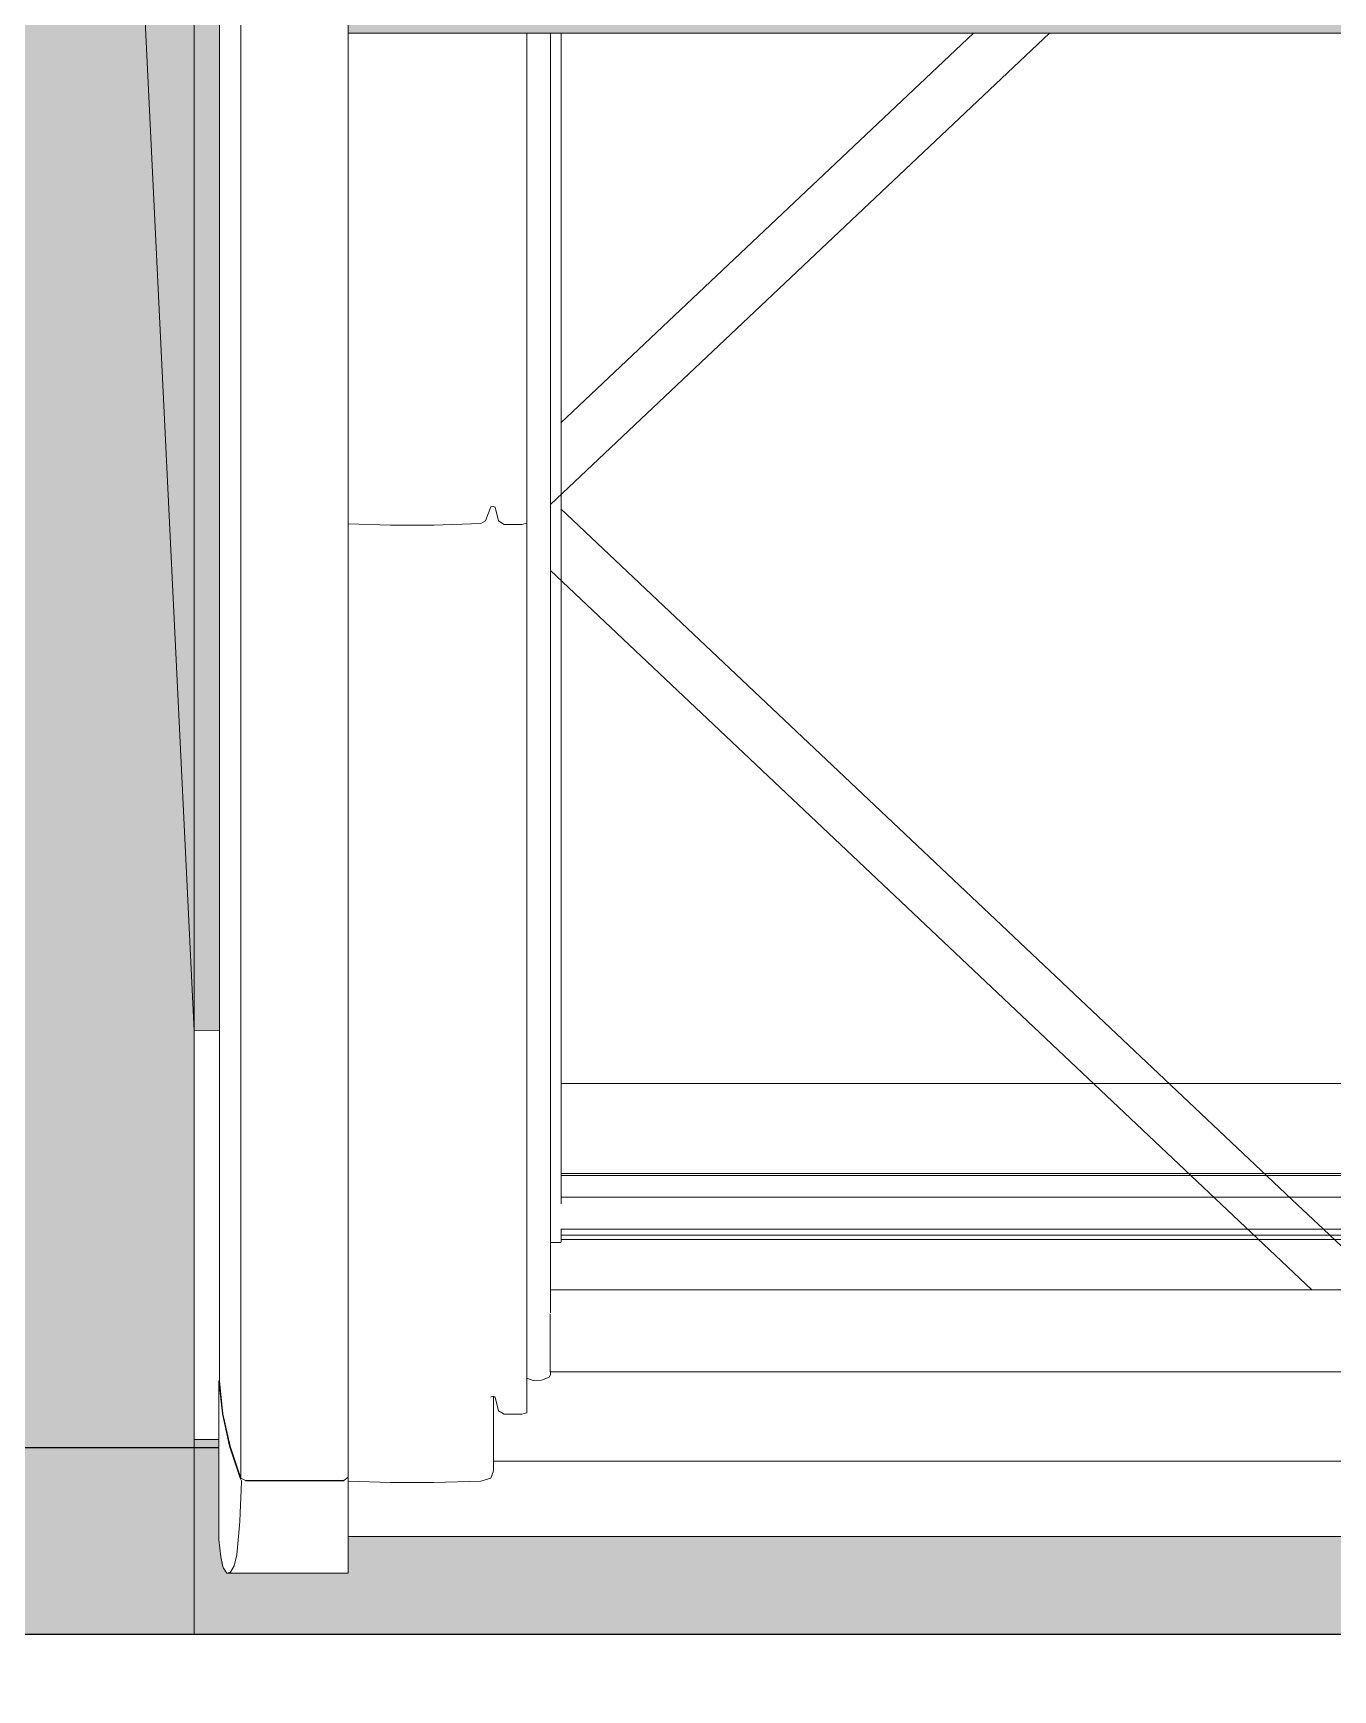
# Model space of a CAD drawing. Header units: metres. Extents: x -208 to 1512, y -277 to 123.
# Drawn here: x 826.214 to 826.701, y -15.091 to -14.47 of the extents above; entities that cross this region are included whole.
import ezdxf

# ---------------------------------------------------------------- set-up
doc = ezdxf.new("R2010")
doc.units = ezdxf.units.M
doc.header["$MEASUREMENT"] = 0
doc.linetypes.add('Baufluchtlinie', pattern=[2.6, 1.6, -1])
doc.linetypes.add('Wipeout_Contour', pattern=[1, 0, -1])
for name, color, linetype in [('325 Dachfenster', 7, 'Continuous'), ('330 Dachaufbau', 7, 'Continuous'), ('918 Lageplan Beschriftung.x', 7, 'Continuous'), ('Neubau_840 Baulinien', 7, 'Continuous')]:
    doc.layers.add(name, color=color, linetype=linetype)

# ---------------------------------------------------------------- blocks, each defined once
blk = doc.blocks.new('Dachfläche_65_5', base_point=(831.51728, -10.4))
at = {"layer": '330 Dachaufbau', "linetype": 'Continuous', "lineweight": 0, "true_color": 0x000000}
h = blk.add_hatch(color=18, dxfattribs=at)
h.paths.add_polyline_path([(831.51728, -13.58499), (828.57228, -13.58499), (828.57228, -11.155), (831.51728, -11.155), (831.51728, -10.4), (825.29541, -10.4), (825.31254, -15.07), (826.27442, -15.07), (826.27442, -14.22801), (828.02442, -14.22801), (828.02442, -15.07), (828.70279, -15.07), (828.70279, -14.22801), (830.45279, -14.22801), (830.45279, -15.07), (831.51728, -15.07)])
h.paths.add_polyline_path([(826.32035, -12.8025), (826.32035, -11.20127), (828.02035, -11.20127), (828.02035, -12.8025)], flags=0)
at = {"layer": '330 Dachaufbau', "color": 7, "linetype": 'Continuous', "lineweight": 18, "flags": 128}
for points in [[(826.27442, -14.22801), (826.27442, -15.07)], [(826.27442, -15.07), (825.31254, -15.07)]]:
    blk.add_lwpolyline(points, dxfattribs=at)
blk = doc.blocks.new('VELUX SlopeRoofBundle[44]_5', base_point=(825.25728, 0))
at = {"color": 254, "linetype": 'Wipeout_Contour', "lineweight": 0, "ltscale": 4131.718132}
blk.add_wipeout([(826.28392, -14.40484), (826.28392, -14.97514), (826.28522, -14.98739), (826.28522, -14.4161), (826.28502, -14.4152)], dxfattribs=at).dxf.layer = '325 Dachfenster'
at = {"color": 254, "linetype": 'Wipeout_Contour', "lineweight": 0, "ltscale": 3305.874449}
blk.add_wipeout([(826.34812, -14.46976), (826.33222, -14.46976), (826.33222, -14.65366), (826.34812, -14.65417)], dxfattribs=at).dxf.layer = '325 Dachfenster'
at = {"color": 254, "linetype": 'Wipeout_Contour', "lineweight": 0, "ltscale": 3306.052019}
blk.add_wipeout([(826.38372, -14.46976), (826.38372, -14.65254), (826.38572, -14.64738), (826.38572, -14.46976)], dxfattribs=at).dxf.layer = '325 Dachfenster'
at = {"color": 254, "linetype": 'Wipeout_Contour', "lineweight": 0, "ltscale": 3307.384834}
blk.add_wipeout([(826.33222, -15.02858), (826.33222, -15.03311), (827.08662, -15.03311), (827.08662, -15.02858)], dxfattribs=at).dxf.layer = '325 Dachfenster'
at = {"color": 254, "linetype": 'Wipeout_Contour', "lineweight": 0, "ltscale": 4131.650168}
blk.add_wipeout([(826.28522, -14.4161), (826.28522, -14.98739), (826.28792, -14.99956), (826.28792, -14.42797), (826.28772, -14.42737)], dxfattribs=at).dxf.layer = '325 Dachfenster'
at = {"color": 254, "linetype": 'Wipeout_Contour', "lineweight": 0, "ltscale": 3305.938699}
blk.add_wipeout([(826.34812, -14.46976), (826.34812, -14.65417), (826.36432, -14.65417), (826.36432, -14.46976)], dxfattribs=at).dxf.layer = '325 Dachfenster'
at = {"color": 254, "linetype": 'Wipeout_Contour', "lineweight": 0, "ltscale": 3306.058017}
blk.add_wipeout([(826.38572, -14.64738), (826.38652, -14.64717), (826.38652, -14.46976), (826.38572, -14.46976)], dxfattribs=at).dxf.layer = '325 Dachfenster'
at = {"color": 254, "linetype": 'Wipeout_Contour', "lineweight": 0, "ltscale": 3307.385008}
blk.add_wipeout([(826.33222, -15.03311), (826.33222, -15.03339), (827.08662, -15.03339), (827.08662, -15.03311)], dxfattribs=at).dxf.layer = '325 Dachfenster'
at = {"color": 254, "linetype": 'Wipeout_Contour', "lineweight": 0, "ltscale": 4131.64456}
blk.add_wipeout([(826.28792, -14.42797), (826.28792, -14.99956), (826.29192, -15.01151), (826.29192, -14.43984), (826.29172, -14.43932)], dxfattribs=at).dxf.layer = '325 Dachfenster'
at = {"color": 254, "linetype": 'Wipeout_Contour', "lineweight": 0, "ltscale": 3306.061207}
blk.add_wipeout([(826.38652, -14.64717), (826.38732, -14.64745), (826.38732, -14.46976), (826.38652, -14.46976)], dxfattribs=at).dxf.layer = '325 Dachfenster'
at = {"color": 254, "linetype": 'Wipeout_Contour', "lineweight": 0, "ltscale": 4957.550307}
blk.add_wipeout([(826.27442, -14.84385), (826.27442, -14.99705), (826.28372, -14.99705), (826.28372, -14.97514), (826.28392, -14.975), (826.28392, -14.84385)], dxfattribs=at).dxf.layer = '325 Dachfenster'
at = {"layer": '325 Dachfenster', "linetype": 'Continuous', "lineweight": 0, "flags": 128}
blk.add_lwpolyline([(826.27442, -14.84385), (826.27442, -14.99705)], dxfattribs=at)
at = {"color": 254, "linetype": 'Wipeout_Contour', "lineweight": 0, "ltscale": 4959.19168}
blk.add_wipeout([(826.29192, -14.43984), (826.29192, -15.01151), (826.29372, -15.01247), (826.29372, -14.44058), (826.29226, -14.44058), (826.29217, -14.4405)], dxfattribs=at).dxf.layer = '325 Dachfenster'
at = {"color": 254, "linetype": 'Wipeout_Contour', "lineweight": 0, "ltscale": 3306.044938}
blk.add_wipeout([(826.38192, -14.46976), (826.38192, -14.6536), (826.38372, -14.65254), (826.38372, -14.46976)], dxfattribs=at).dxf.layer = '325 Dachfenster'
at = {"color": 254, "linetype": 'Wipeout_Contour', "lineweight": 0, "ltscale": 3306.06502}
blk.add_wipeout([(826.38732, -14.46976), (826.38732, -14.64745), (826.38862, -14.65261), (826.38862, -14.46976)], dxfattribs=at).dxf.layer = '325 Dachfenster'
at = {"color": 254, "linetype": 'Wipeout_Contour', "lineweight": 0, "ltscale": 4958.782887}
blk.add_wipeout([(826.28502, -14.98739), (826.28502, -15.04422), (826.28542, -15.04534), (826.28672, -15.04719), (826.28772, -15.04689), (826.28772, -14.99956)], dxfattribs=at).dxf.layer = '325 Dachfenster'
at = {"color": 254, "linetype": 'Wipeout_Contour', "lineweight": 0, "ltscale": 3305.774177}
blk.add_wipeout([(826.29372, -14.44058), (826.29372, -15.01247), (826.33052, -15.01247), (826.33052, -14.44058)], dxfattribs=at).dxf.layer = '325 Dachfenster'
at = {"color": 254, "linetype": 'Wipeout_Contour', "lineweight": 0, "ltscale": 3306.006222}
blk.add_wipeout([(826.36432, -14.46976), (826.36432, -14.65417), (826.38192, -14.6536), (826.38192, -14.46976)], dxfattribs=at).dxf.layer = '325 Dachfenster'
at = {"color": 254, "linetype": 'Wipeout_Contour', "lineweight": 0, "ltscale": 3306.072323}
blk.add_wipeout([(826.38862, -14.46976), (826.38862, -14.65261), (826.39072, -14.65389), (826.39072, -14.46976)], dxfattribs=at).dxf.layer = '325 Dachfenster'
at = {"color": 254, "linetype": 'Wipeout_Contour', "lineweight": 0, "ltscale": 4132.023352}
blk.add_wipeout([(826.28372, -15.03456), (826.28449, -15.04105), (826.28502, -15.04422), (826.28502, -14.98739), (826.28372, -14.97514)], dxfattribs=at).dxf.layer = '325 Dachfenster'
at = {"color": 254, "linetype": 'Wipeout_Contour', "lineweight": 0, "ltscale": 3305.851105}
blk.add_wipeout([(826.33052, -14.44058), (826.33052, -15.01247), (826.33222, -15.01121), (826.33222, -14.44058)], dxfattribs=at).dxf.layer = '325 Dachfenster'
at = {"color": 254, "linetype": 'Wipeout_Contour', "lineweight": 0, "ltscale": 3306.089865}
blk.add_wipeout([(826.39072, -14.65389), (826.39732, -14.65389), (826.39732, -14.46976), (826.39072, -14.46976)], dxfattribs=at).dxf.layer = '325 Dachfenster'
at = {"color": 254, "linetype": 'Wipeout_Contour', "lineweight": 0, "ltscale": 3306.063469}
blk.add_wipeout([(826.38192, -14.6536), (826.38192, -14.98732), (826.38372, -14.98626), (826.38372, -14.65254)], dxfattribs=at).dxf.layer = '325 Dachfenster'
at = {"color": 254, "linetype": 'Wipeout_Contour', "lineweight": 0, "ltscale": 6611.298306}
blk.add_wipeout([(826.28772, -14.99956), (826.28772, -15.04689), (826.28802, -15.04683), (826.28943, -15.04449), (826.29039, -15.04027), (826.2916, -15.02775), (826.29172, -15.02455), (826.29172, -15.01151)], dxfattribs=at).dxf.layer = '325 Dachfenster'
at = {"color": 254, "linetype": 'Wipeout_Contour', "lineweight": 0, "ltscale": 3306.106804}
blk.add_wipeout([(826.39732, -14.46976), (826.39732, -14.65389), (826.39922, -14.65339), (826.39922, -14.46976)], dxfattribs=at).dxf.layer = '325 Dachfenster'
at = {"color": 254, "linetype": 'Wipeout_Contour', "lineweight": 0, "ltscale": 3306.07083}
blk.add_wipeout([(826.38572, -14.64738), (826.38372, -14.65254), (826.38372, -14.98626), (826.38572, -14.9811)], dxfattribs=at).dxf.layer = '325 Dachfenster'
at = {"color": 254, "linetype": 'Wipeout_Contour', "lineweight": 0, "ltscale": 3305.892959}
blk.add_wipeout([(826.33222, -14.65366), (826.33222, -14.98738), (826.34812, -14.98789), (826.34812, -14.65417)], dxfattribs=at).dxf.layer = '325 Dachfenster'
at = {"color": 254, "linetype": 'Wipeout_Contour', "lineweight": 0, "ltscale": 13229.504001}
blk.add_wipeout([(826.33222, -15.01269), (826.33222, -15.02356), (827.08662, -15.02356), (827.08662, -15.01269), (827.07072, -15.0132), (827.05452, -15.0132), (827.03692, -15.01264), (827.03312, -15.01158), (827.03212, -15.00882), (827.03212, -15.00525), (826.38672, -15.00525), (826.38672, -15.00882), (826.38572, -15.01158), (826.38192, -15.01264), (826.36432, -15.0132), (826.34812, -15.0132)], dxfattribs=at).dxf.layer = '325 Dachfenster'
at = {"color": 254, "linetype": 'Wipeout_Contour', "lineweight": 0, "ltscale": 3305.866123}
blk.add_wipeout([(826.29172, -15.01151), (826.29172, -15.02455), (826.29223, -15.01304), (826.29214, -15.01262)], dxfattribs=at).dxf.layer = '325 Dachfenster'
at = {"color": 254, "linetype": 'Wipeout_Contour', "lineweight": 0, "ltscale": 4132.655968}
blk.add_wipeout([(826.28672, -15.04719), (826.33222, -15.04719), (826.33222, -15.04683), (826.28802, -15.04683), (826.28772, -15.04689)], dxfattribs=at).dxf.layer = '325 Dachfenster'
at = {"color": 254, "linetype": 'Wipeout_Contour', "lineweight": 0, "ltscale": 3306.13797}
blk.add_wipeout([(826.40472, -14.46976), (826.40162, -14.46976), (826.40162, -14.97491), (826.40472, -14.97484)], dxfattribs=at).dxf.layer = '325 Dachfenster'
at = {"color": 254, "linetype": 'Wipeout_Contour', "lineweight": 0, "ltscale": 3306.083875}
blk.add_wipeout([(826.38732, -14.98114), (826.38862, -14.9863), (826.38862, -14.65261), (826.38732, -14.64745)], dxfattribs=at).dxf.layer = '325 Dachfenster'
at = {"color": 254, "linetype": 'Wipeout_Contour', "lineweight": 0, "ltscale": 3305.957169}
blk.add_wipeout([(826.34812, -14.65417), (826.34812, -14.98789), (826.36432, -14.98789), (826.36432, -14.65417)], dxfattribs=at).dxf.layer = '325 Dachfenster'
at = {"color": 254, "linetype": 'Wipeout_Contour', "lineweight": 0, "ltscale": 3307.384463}
blk.add_wipeout([(826.33222, -15.02689), (827.08662, -15.02689), (827.08662, -15.02462), (826.33222, -15.02462)], dxfattribs=at).dxf.layer = '325 Dachfenster'
at = {"color": 254, "linetype": 'Wipeout_Contour', "lineweight": 0, "ltscale": 3305.758526}
blk.add_wipeout([(826.28802, -15.04683), (826.33222, -15.04683), (826.33222, -15.04449), (826.28943, -15.04449)], dxfattribs=at).dxf.layer = '325 Dachfenster'
at = {"color": 254, "linetype": 'Wipeout_Contour', "lineweight": 0, "ltscale": 3306.14971}
blk.add_wipeout([(826.40472, -14.46976), (826.40472, -14.97484), (826.40752, -14.97371), (826.40752, -14.46976)], dxfattribs=at).dxf.layer = '325 Dachfenster'
at = {"color": 254, "linetype": 'Wipeout_Contour', "lineweight": 0, "ltscale": 3306.024736}
blk.add_wipeout([(826.36432, -14.65417), (826.36432, -14.98789), (826.38192, -14.98732), (826.38192, -14.6536)], dxfattribs=at).dxf.layer = '325 Dachfenster'
at = {"color": 254, "linetype": 'Wipeout_Contour', "lineweight": 0, "ltscale": 3306.090913}
blk.add_wipeout([(826.38862, -14.9863), (826.39072, -14.98757), (826.39072, -14.65389), (826.38862, -14.65261)], dxfattribs=at).dxf.layer = '325 Dachfenster'
at = {"color": 254, "linetype": 'Wipeout_Contour', "lineweight": 0, "ltscale": 3305.905818}
blk.add_wipeout([(826.33222, -14.98738), (826.33222, -15.01269), (826.34812, -15.0132), (826.34812, -14.98789)], dxfattribs=at).dxf.layer = '325 Dachfenster'
at = {"color": 254, "linetype": 'Wipeout_Contour', "lineweight": 0, "ltscale": 3307.384607}
blk.add_wipeout([(826.33222, -15.02689), (826.33222, -15.02858), (827.08662, -15.02858), (827.08662, -15.02689)], dxfattribs=at).dxf.layer = '325 Dachfenster'
at = {"color": 254, "linetype": 'Wipeout_Contour', "lineweight": 0, "ltscale": 3305.769994}
blk.add_wipeout([(826.28943, -15.04449), (826.33222, -15.04449), (826.33222, -15.04027), (826.29039, -15.04027)], dxfattribs=at).dxf.layer = '325 Dachfenster'
at = {"layer": '325 Dachfenster', "linetype": 'Continuous', "lineweight": 0, "flags": 128}
for points in [[(826.38192, -14.6536), (826.36432, -14.65417), (826.34812, -14.65417), (826.33222, -14.65366)], [(826.28672, -15.04719), (826.33222, -15.04719)]]:
    blk.add_lwpolyline(points, dxfattribs=at)
at = {"color": 254, "linetype": 'Wipeout_Contour', "lineweight": 0, "ltscale": 3306.126852}
blk.add_wipeout([(826.39922, -14.46976), (826.39922, -14.97409), (826.40162, -14.97491), (826.40162, -14.46976)], dxfattribs=at).dxf.layer = '325 Dachfenster'
at = {"color": 254, "linetype": 'Wipeout_Contour', "lineweight": 0, "ltscale": 6610.765021}
blk.add_wipeout([(826.40752, -14.97371), (826.40802, -14.97286), (826.40802, -14.97173), (826.40792, -14.97173), (826.40792, -14.94988), (826.40802, -14.94961), (826.40802, -14.46976), (826.40752, -14.46976)], dxfattribs=at).dxf.layer = '325 Dachfenster'
at = {"color": 254, "linetype": 'Wipeout_Contour', "lineweight": 0, "ltscale": 4959.887849}
blk.add_wipeout([(826.38572, -14.64738), (826.38572, -14.9811), (826.38582, -14.98107), (826.38582, -14.98104), (826.38652, -14.98085), (826.38652, -14.64717)], dxfattribs=at).dxf.layer = '325 Dachfenster'
at = {"color": 254, "linetype": 'Wipeout_Contour', "lineweight": 0, "ltscale": 11573.188742}
blk.add_wipeout([(826.28372, -14.97514), (826.28502, -14.98739), (826.28772, -14.99956), (826.29172, -15.01151), (826.29214, -15.01262), (826.33222, -15.01262), (826.33222, -15.01121), (826.33052, -15.01247), (826.29372, -15.01247), (826.29192, -15.01151), (826.28792, -14.99956), (826.28522, -14.98739), (826.28392, -14.97514), (826.28392, -14.975)], dxfattribs=at).dxf.layer = '325 Dachfenster'
at = {"color": 254, "linetype": 'Wipeout_Contour', "lineweight": 0, "ltscale": 3305.97005}
blk.add_wipeout([(826.36432, -14.98789), (826.34812, -14.98789), (826.34812, -15.0132), (826.36432, -15.0132)], dxfattribs=at).dxf.layer = '325 Dachfenster'
at = {"color": 254, "linetype": 'Wipeout_Contour', "lineweight": 0, "ltscale": 3305.765138}
blk.add_wipeout([(826.29039, -15.04027), (826.33222, -15.04027), (826.33222, -15.02775), (826.2916, -15.02775)], dxfattribs=at).dxf.layer = '325 Dachfenster'
at = {"color": 254, "linetype": 'Wipeout_Contour', "lineweight": 0, "ltscale": 3307.384343}
blk.add_wipeout([(826.33222, -15.02356), (826.33222, -15.02462), (827.08662, -15.02462), (827.08662, -15.02356)], dxfattribs=at).dxf.layer = '325 Dachfenster'
at = {"layer": '325 Dachfenster', "linetype": 'Continuous', "lineweight": 0, "flags": 128}
for points in [[(826.28392, -14.97514), (826.28392, -14.40484)], [(826.28372, -14.97514), (826.28392, -14.975)], [(826.28372, -15.03456), (826.28372, -14.97514)], [(826.28372, -14.99705), (826.27442, -14.99705)], [(826.33222, -15.03339), (827.08662, -15.03339)]]:
    blk.add_lwpolyline(points, dxfattribs=at)
at = {"color": 254, "linetype": 'Wipeout_Contour', "lineweight": 0, "ltscale": 2480.285809}
blk.add_wipeout([(826.40802, -14.46976), (826.40802, -14.6465), (826.59516, -14.46976)], dxfattribs=at).dxf.layer = '325 Dachfenster'
at = {"color": 254, "linetype": 'Wipeout_Contour', "lineweight": 0, "ltscale": 3306.079448}
blk.add_wipeout([(826.38652, -14.64717), (826.38652, -14.98085), (826.38732, -14.98114), (826.38732, -14.64745)], dxfattribs=at).dxf.layer = '325 Dachfenster'
at = {"color": 254, "linetype": 'Wipeout_Contour', "lineweight": 0, "ltscale": 3306.108394}
blk.add_wipeout([(826.39072, -14.98757), (826.39732, -14.98757), (826.39732, -14.65389), (826.39072, -14.65389)], dxfattribs=at).dxf.layer = '325 Dachfenster'
at = {"color": 254, "linetype": 'Wipeout_Contour', "lineweight": 0, "ltscale": 2480.419125}
blk.add_wipeout([(826.40802, -14.67124), (826.40802, -14.9409), (826.69355, -14.9409)], dxfattribs=at).dxf.layer = '325 Dachfenster'
at = {"color": 254, "linetype": 'Wipeout_Contour', "lineweight": 0, "ltscale": 3307.379263}
blk.add_wipeout([(826.40792, -14.95158), (826.40792, -14.9566), (827.01092, -14.9566), (827.01092, -14.95158)], dxfattribs=at).dxf.layer = '325 Dachfenster'
at = {"color": 254, "linetype": 'Wipeout_Contour', "lineweight": 0, "ltscale": 3306.037592}
blk.add_wipeout([(826.36432, -14.98789), (826.36432, -15.0132), (826.38192, -15.01264), (826.38192, -14.98732)], dxfattribs=at).dxf.layer = '325 Dachfenster'
at = {"color": 254, "linetype": 'Wipeout_Contour', "lineweight": 0, "ltscale": 4132.709774}
blk.add_wipeout([(826.2916, -15.02775), (826.33222, -15.02775), (826.33222, -15.01304), (826.29223, -15.01304), (826.29172, -15.02455)], dxfattribs=at).dxf.layer = '325 Dachfenster'
at = {"layer": '325 Dachfenster', "linetype": 'Continuous', "lineweight": 0, "flags": 128}
for points in [[(826.38572, -14.64738), (826.38372, -14.65254)], [(826.38652, -14.64717), (826.38572, -14.64738)], [(826.38732, -14.64745), (826.38652, -14.64717)], [(826.38862, -14.65261), (826.38732, -14.64745)], [(826.38372, -14.65254), (826.38192, -14.6536)], [(826.39072, -14.65389), (826.38862, -14.65261)]]:
    blk.add_lwpolyline(points, dxfattribs=at)
at = {"color": 254, "linetype": 'Wipeout_Contour', "lineweight": 0, "ltscale": 6614.712386}
blk.add_wipeout([(826.40802, -14.6465), (826.40802, -14.67124), (826.69355, -14.9409), (826.7253, -14.9409), (827.01082, -14.67124), (827.01082, -14.6465), (826.82368, -14.46976), (826.59516, -14.46976)], dxfattribs=at).dxf.layer = '325 Dachfenster'
at = {"color": 254, "linetype": 'Wipeout_Contour', "lineweight": 0, "ltscale": 3306.125038}
blk.add_wipeout([(826.39732, -14.98757), (826.39922, -14.98708), (826.39922, -14.65339), (826.39732, -14.65389)], dxfattribs=at).dxf.layer = '325 Dachfenster'
at = {"color": 254, "linetype": 'Wipeout_Contour', "lineweight": 0, "ltscale": 2480.066808}
blk.add_wipeout([(826.38192, -14.98732), (826.38192, -15.01264), (826.38572, -15.01158)], dxfattribs=at).dxf.layer = '325 Dachfenster'
at = {"color": 254, "linetype": 'Wipeout_Contour', "lineweight": 0, "ltscale": 3305.792794}
blk.add_wipeout([(826.29214, -15.01262), (826.29223, -15.01304), (826.33222, -15.01304), (826.33222, -15.01262)], dxfattribs=at).dxf.layer = '325 Dachfenster'
at = {"layer": '325 Dachfenster', "linetype": 'Continuous', "lineweight": 0, "flags": 128}
for points in [[(826.29192, -15.01151), (826.29192, -14.43984)], [(826.70942, -14.92902), (826.69797, -14.9182), (826.68823, -14.90901), (826.41199, -14.64812)], [(826.39922, -14.65339), (826.39732, -14.65389), (826.39072, -14.65389)], [(827.00672, -14.86354), (826.41212, -14.86354)], [(827.00672, -14.89727), (826.41212, -14.89727)], [(827.00672, -14.89805), (826.41212, -14.89805)], [(827.00672, -14.90618), (826.41212, -14.90618)], [(827.00686, -14.9182), (826.41199, -14.9182)], [(826.41212, -14.92294), (826.41212, -14.9182)], [(827.00672, -14.9204), (826.41212, -14.9204)], [(827.00672, -14.92209), (826.41212, -14.92209)], [(826.40802, -14.92315), (826.41192, -14.92315)], [(826.41192, -14.92315), (826.41212, -14.92294)], [(826.29214, -15.01262), (826.29172, -15.01151), (826.28772, -14.99956), (826.28502, -14.98739), (826.28372, -14.97514)], [(826.28392, -14.97514), (826.28522, -14.98739), (826.28792, -14.99956), (826.29192, -15.01151)], [(826.28372, -15.03456), (826.28449, -15.04105), (826.28502, -15.04422), (826.28542, -15.04534), (826.28672, -15.04719), (826.28772, -15.04689), (826.28802, -15.04683), (826.28943, -15.04449), (826.29039, -15.04027), (826.2916, -15.02775), (826.29172, -15.02455), (826.29223, -15.01304)], [(826.29192, -15.01151), (826.29372, -15.01247)], [(826.29214, -15.01262), (826.29223, -15.01304)], [(826.29372, -15.01247), (826.33052, -15.01247)], [(826.33052, -15.01247), (826.33222, -15.01121)], [(826.33222, -15.01121), (826.33222, -15.01262)], [(826.33222, -15.01262), (826.33222, -15.01304)], [(826.33222, -15.01304), (826.33222, -15.02775), (826.33222, -15.04027), (826.33222, -15.04449), (826.33222, -15.04683), (826.33222, -15.04719)]]:
    blk.add_lwpolyline(points, dxfattribs=at)
at = {"color": 254, "linetype": 'Wipeout_Contour', "lineweight": 0, "ltscale": 3307.344791}
blk.add_wipeout([(826.33222, -14.46976), (827.08662, -14.46976), (827.08662, -14.46963), (826.33222, -14.46963)], dxfattribs=at).dxf.layer = '325 Dachfenster'
at = {"color": 254, "linetype": 'Wipeout_Contour', "lineweight": 0, "ltscale": 3307.378314}
blk.add_wipeout([(826.40802, -14.94097), (827.01082, -14.94097), (827.01082, -14.9409), (826.40802, -14.9409)], dxfattribs=at).dxf.layer = '325 Dachfenster'
at = {"color": 254, "linetype": 'Wipeout_Contour', "lineweight": 0, "ltscale": 3305.754758}
blk.add_wipeout([(826.38572, -14.98117), (826.38372, -14.98626), (826.38572, -15.01158), (826.38672, -15.00882)], dxfattribs=at).dxf.layer = '325 Dachfenster'
at = {"layer": '325 Dachfenster', "linetype": 'Continuous', "lineweight": 0, "flags": 128}
for points in [[(826.33222, -15.01121), (826.33222, -14.44058)], [(827.08662, -14.46976), (826.33222, -14.46976)], [(826.59516, -14.46976), (826.40802, -14.6465)], [(826.56671, -14.46976), (826.41199, -14.61588)], [(826.41212, -14.90873), (826.41212, -14.46976)]]:
    blk.add_lwpolyline(points, dxfattribs=at)
at = {"color": 254, "linetype": 'Wipeout_Contour', "lineweight": 0, "ltscale": 3307.378511}
blk.add_wipeout([(826.40802, -14.94097), (826.40802, -14.94642), (827.01082, -14.94642), (827.01082, -14.94097)], dxfattribs=at).dxf.layer = '325 Dachfenster'
at = {"color": 254, "linetype": 'Wipeout_Contour', "lineweight": 0, "ltscale": 2479.577901}
blk.add_wipeout([(826.38192, -14.98732), (826.38572, -15.01158), (826.38372, -14.98626)], dxfattribs=at).dxf.layer = '325 Dachfenster'
at = {"layer": '325 Dachfenster', "linetype": 'Continuous', "lineweight": 0, "flags": 128}
for points in [[(826.69355, -14.9409), (826.40802, -14.67124)], [(827.01082, -14.9409), (826.40802, -14.9409)], [(827.01082, -14.94097), (826.40802, -14.94097)]]:
    blk.add_lwpolyline(points, dxfattribs=at)
at = {"color": 254, "linetype": 'Wipeout_Contour', "lineweight": 0, "ltscale": 3307.378782}
blk.add_wipeout([(827.01082, -14.94712), (826.40802, -14.94712), (826.40802, -14.94776), (827.01082, -14.94776)], dxfattribs=at).dxf.layer = '325 Dachfenster'
at = {"color": 254, "linetype": 'Wipeout_Contour', "lineweight": 0, "ltscale": 5786.082078}
blk.add_wipeout([(826.38572, -14.98117), (826.38672, -15.00882), (826.38672, -14.98092), (826.38652, -14.98085), (826.38582, -14.98104), (826.38582, -14.98107), (826.38575, -14.98109)], dxfattribs=at).dxf.layer = '325 Dachfenster'
at = {"layer": '325 Dachfenster', "linetype": 'Continuous', "lineweight": 0, "flags": 128}
for points in [[(826.38672, -15.00882), (826.38572, -15.01158)], [(826.38572, -15.01158), (826.38192, -15.01264), (826.36432, -15.0132), (826.34812, -15.0132), (826.33222, -15.01269)]]:
    blk.add_lwpolyline(points, dxfattribs=at)
at = {"color": 254, "linetype": 'Wipeout_Contour', "lineweight": 0, "ltscale": 3307.379051}
blk.add_wipeout([(826.40792, -14.95073), (826.40792, -14.95158), (827.01092, -14.95158), (827.01092, -14.95073)], dxfattribs=at).dxf.layer = '325 Dachfenster'
at = {"color": 254, "linetype": 'Wipeout_Contour', "lineweight": 0, "ltscale": 3305.095009}
blk.add_wipeout([(826.38572, -14.9811), (826.38372, -14.98626), (826.38572, -14.98117), (826.38575, -14.98109)], dxfattribs=at).dxf.layer = '325 Dachfenster'
at = {"color": 254, "linetype": 'Wipeout_Contour', "lineweight": 0, "ltscale": 3307.382533}
blk.add_wipeout([(826.38672, -14.99323), (826.38672, -15.00518), (827.03212, -15.00518), (827.03212, -14.99323)], dxfattribs=at).dxf.layer = '325 Dachfenster'
at = {"color": 254, "linetype": 'Wipeout_Contour', "lineweight": 0, "ltscale": 6614.756019}
blk.add_wipeout([(826.40792, -14.95073), (827.01092, -14.95073), (827.01092, -14.94988), (827.01082, -14.94961), (827.01082, -14.94882), (826.40802, -14.94882), (826.40802, -14.94961), (826.40792, -14.94988)], dxfattribs=at).dxf.layer = '325 Dachfenster'
at = {"color": 254, "linetype": 'Wipeout_Contour', "lineweight": 0, "ltscale": 13229.511893}
blk.add_wipeout([(826.38672, -14.98092), (826.38672, -14.99323), (827.03212, -14.99323), (827.03212, -14.98092), (827.03152, -14.98114), (827.03022, -14.9863), (827.02812, -14.98757), (827.02152, -14.98757), (827.01962, -14.98708), (827.01962, -14.97866), (826.39922, -14.97866), (826.39922, -14.98708), (826.39732, -14.98757), (826.39072, -14.98757), (826.38862, -14.9863), (826.38732, -14.98114)], dxfattribs=at).dxf.layer = '325 Dachfenster'
at = {"color": 254, "linetype": 'Wipeout_Contour', "lineweight": 0, "ltscale": 3307.382969}
blk.add_wipeout([(826.38672, -15.00518), (826.38672, -15.00525), (827.03212, -15.00525), (827.03212, -15.00518)], dxfattribs=at).dxf.layer = '325 Dachfenster'
at = {"layer": '325 Dachfenster', "linetype": 'Continuous', "lineweight": 0, "flags": 128}
for points in [[(826.38575, -14.98109), (826.38572, -14.98117)], [(826.38582, -14.98104), (826.38652, -14.98085)], [(826.38582, -14.98107), (826.38582, -14.98104)], [(826.38652, -14.98085), (826.38732, -14.98114)], [(826.38672, -14.98092), (826.38672, -15.00882)], [(826.38732, -14.98114), (826.38862, -14.9863)], [(826.38862, -14.9863), (826.39072, -14.98757)], [(826.39072, -14.98757), (826.39732, -14.98757), (826.39922, -14.98708)], [(827.03212, -15.00525), (826.38672, -15.00525)]]:
    blk.add_lwpolyline(points, dxfattribs=at)
at = {"color": 254, "linetype": 'Wipeout_Contour', "lineweight": 0, "ltscale": 3307.378844}
blk.add_wipeout([(826.40802, -14.94882), (827.01082, -14.94882), (827.01082, -14.94776), (826.40802, -14.94776)], dxfattribs=at).dxf.layer = '325 Dachfenster'
at = {"color": 254, "linetype": 'Wipeout_Contour', "lineweight": 0, "ltscale": 11575.802191}
blk.add_wipeout([(826.39922, -14.97409), (826.39922, -14.97866), (827.01962, -14.97866), (827.01962, -14.97409), (827.01722, -14.97491), (827.01412, -14.97484), (827.01132, -14.97371), (827.01082, -14.97286), (827.01082, -14.97173), (826.40802, -14.97173), (826.40802, -14.97286), (826.40752, -14.97371), (826.40472, -14.97484), (826.40162, -14.97491)], dxfattribs=at).dxf.layer = '325 Dachfenster'
at = {"layer": '325 Dachfenster', "linetype": 'Continuous', "lineweight": 0, "flags": 128}
for points in [[(826.39922, -14.98708), (826.39922, -14.65339), (826.39922, -14.46976)], [(826.40162, -14.97491), (826.39922, -14.97409)], [(826.40472, -14.97484), (826.40162, -14.97491)]]:
    blk.add_lwpolyline(points, dxfattribs=at)
at = {"color": 254, "linetype": 'Wipeout_Contour', "lineweight": 0, "ltscale": 3307.378734}
blk.add_wipeout([(826.40802, -14.94642), (826.40802, -14.94712), (827.01082, -14.94712), (827.01082, -14.94642)], dxfattribs=at).dxf.layer = '325 Dachfenster'
at = {"color": 254, "linetype": 'Wipeout_Contour', "lineweight": 0, "ltscale": 3307.380141}
blk.add_wipeout([(826.40792, -14.97152), (827.01092, -14.97152), (827.01092, -14.96091), (826.40792, -14.96091)], dxfattribs=at).dxf.layer = '325 Dachfenster'
at = {"layer": '325 Dachfenster', "linetype": 'Continuous', "lineweight": 0, "flags": 128}
blk.add_lwpolyline([(826.40802, -14.94961), (826.40802, -14.46976)], dxfattribs=at)
at = {"color": 254, "linetype": 'Wipeout_Contour', "lineweight": 0, "ltscale": 3307.379601}
blk.add_wipeout([(826.40792, -14.96091), (827.01092, -14.96091), (827.01092, -14.9566), (826.40792, -14.9566)], dxfattribs=at).dxf.layer = '325 Dachfenster'
at = {"color": 254, "linetype": 'Wipeout_Contour', "lineweight": 0, "ltscale": 3307.380532}
blk.add_wipeout([(826.40792, -14.97173), (827.01092, -14.97173), (827.01092, -14.97152), (826.40792, -14.97152)], dxfattribs=at).dxf.layer = '325 Dachfenster'
at = {"layer": '325 Dachfenster', "linetype": 'Continuous', "lineweight": 0, "flags": 128}
for points in [[(826.40792, -14.97152), (826.40792, -14.96091), (826.40792, -14.9566), (826.40792, -14.95158), (826.40792, -14.95073), (826.40792, -14.94988)], [(826.40792, -14.97173), (826.40792, -14.97152)], [(827.01092, -14.97173), (826.40792, -14.97173)], [(826.40802, -14.97286), (826.40802, -14.97173)], [(826.40752, -14.97371), (826.40472, -14.97484)], [(826.40802, -14.97286), (826.40752, -14.97371)]]:
    blk.add_lwpolyline(points, dxfattribs=at)
blk = doc.blocks.new('Dachfläche_75_5', base_point=(828.00442, -14.84386))
at = {"layer": '325 Dachfenster', "linetype": 'Continuous', "lineweight": 0, "true_color": 0x000000}
blk.add_hatch(color=18, dxfattribs=at).paths.add_polyline_path([(826.24442, -14.2255), (826.27442, -14.84385), (826.28392, -14.84385), (826.28392, -14.40484), (826.28372, -14.40295), (826.28372, -14.40294), (826.28312, -14.39979), (826.28182, -14.38588), (826.28182, -14.37759), (826.28182, -14.36991), (826.28179, -14.29682), (826.28179, -14.28642), (826.28179, -14.28437), (826.28179, -14.22694)])
at = {"layer": '325 Dachfenster', "color": 7, "linetype": 'Continuous', "lineweight": 13, "true_color": 0xf4f4f4, "flags": 128}
for points in [[(826.27442, -14.84385), (826.24442, -14.2255)], [(826.28392, -14.84385), (826.27442, -14.84385)]]:
    blk.add_lwpolyline(points, dxfattribs=at)
at = {"layer": '325 Dachfenster', "linetype": 'Continuous', "lineweight": 0}
blk.add_blockref('VELUX SlopeRoofBundle[44]_5', (825.25728, 0), dxfattribs=at)

msp = doc.modelspace()

# ---------------------------------------------------------------- hatches: boundary and pattern name
at = {"layer": '918 Lageplan Beschriftung.x', "linetype": 'Continuous', "lineweight": 0, "true_color": 0x3f0000}
msp.add_hatch(color=18, dxfattribs=at).paths.add_polyline_path([(825.31254, -15.07), (830.63228, -15.07), (830.63228, -15.97), (838.86228, -15.97), (838.86228, -15.07), (844.19207, -15.07), (844.24254, 0.07), (838.34728, 0.07), (838.34728, 0.8), (831.14728, 0.8), (831.14728, 0.07), (825.25702, 0.07)])

# ---------------------------------------------------------------- linework, layer by layer
at = {"layer": '918 Lageplan Beschriftung.x', "color": 1, "linetype": 'Continuous', "lineweight": 25, "true_color": 0xfb0106, "flags": 128}
msp.add_lwpolyline([(825.31254, -15.07), (830.63228, -15.07), (830.63228, -15.97), (838.86228, -15.97), (838.86228, -15.07), (844.19207, -15.07), (844.24254, 0.07), (838.34728, 0.07), (838.34728, 0.8), (831.14728, 0.8), (831.14728, 0.07), (825.25702, 0.07)], close=True, dxfattribs=at)
at = {"layer": 'Neubau_840 Baulinien', "color": 1, "linetype": 'Baufluchtlinie', "lineweight": 25, "true_color": 0xfb0106}
msp.add_lwpolyline([(806.30564, -14.89257), (825.25728, -15), (844.24492, -15.00055), (863.23336, -15.01591)], dxfattribs=at)

# ---------------------------------------------------------------- next in the draw order: block references
at = {"layer": '330 Dachaufbau', "color": 7, "linetype": 'Continuous', "lineweight": 18}
msp.add_blockref('Dachfläche_65_5', (831.51728, -10.4), dxfattribs=at)

# ---------------------------------------------------------------- next in the draw order: block references
at = {"layer": '325 Dachfenster', "color": 7, "linetype": 'Continuous', "lineweight": 13, "true_color": 0xf4f4f4}
msp.add_blockref('Dachfläche_75_5', (828.00442, -14.84386), dxfattribs=at)

doc.saveas('drawing.dxf')
